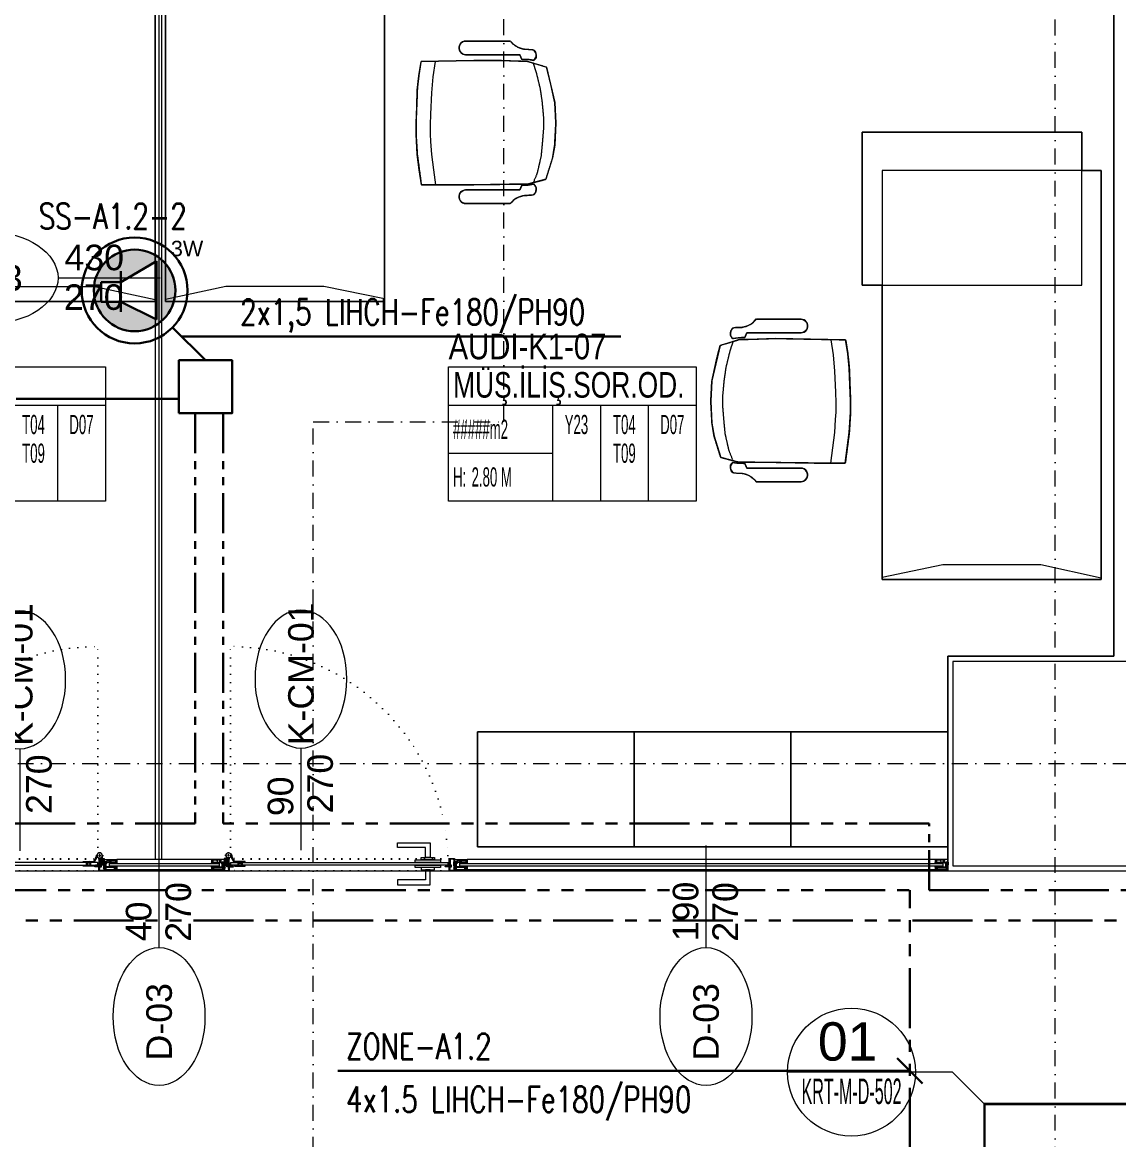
# Model space of a CAD drawing. Extents: x -1299 to 23780, y -3010 to 8106.
# Drawn here: x 9563.5 to 9992.3, y 2257.9 to 2695 of the extents above; entities that cross this region are included whole.
import ezdxf
from ezdxf.enums import TextEntityAlignment as Align
from ezdxf.xclip import XClip

# ---------------------------------------------------------------- set-up
doc = ezdxf.new("R2010")
doc.units = 0
doc.header["$LTSCALE"] = 25
doc.header["$MEASUREMENT"] = 0
doc.header["$XCLIPFRAME"] = 0
for name, pattern in [('DASHDOT', [1, 0.5, -0.25, 0, -0.25]), ('DASHDOT2', [0.5, 0.25, -0.125, 0, -0.125]), ('DOT2', [0.125, 0, -0.125]), ('HIDDEN2', [4.7625, 3.175, -1.5875]), ('PHANTOM2', [1.25, 0.625, -0.125, 0.125, -0.125, 0.125, -0.125])]:
    doc.linetypes.add(name, pattern=pattern)
doc.layers.get('0').update_dxf_attribs({"color": 9, "lineweight": 9})
for name, color, linetype, lineweight in [('0 @ 1', 9, 'Continuous', 9), ('01', 9, 'Continuous', 9), ('05', 9, 'Continuous', 9), ('06C', 9, 'Continuous', 9), ('06D', 9, 'Continuous', 9), ('07K', 9, 'Continuous', 9), ('10', 9, 'Continuous', 9), ('14', 9, 'Continuous', 9), ('15', 9, 'Continuous', 9), ('20', 9, 'DOT2', 9), ('21', 9, 'Continuous', 9), ('22', 8, 'Continuous', 9), ('24', 9, 'DASHDOT2', 9), ('35', 9, 'Continuous', 9), ('40', 9, 'Continuous', 9), ('E-KABLO', 7, 'Continuous', 30), ('E-MESH TAVAN', 1, 'Continuous', 30), ('E-YANGIN', 7, 'Continuous', 30), ('E-YAZI', 7, 'Continuous', 30), ('Seslendirme', 7, 'Continuous', 30)]:
    doc.layers.add(name, color=color, linetype=linetype, lineweight=lineweight)
doc.styles.add('Arial', font='arial.ttf', dxfattribs={"height": 2.5})
doc.styles.add('ILGAZ', font='txttw.shx')
doc.styles.add('MuuM_TEXT-STANDART', font='ARIALN.TTF')
pattern_1 = [(225, (-604.72494, -2171.82614), (-0.0883883476, 0.0883883476), []), (135, (-604.72494, -2171.82614), (0.0883883476, 0.0883883476), [])]

# ---------------------------------------------------------------- blocks, each defined once
blk = doc.blocks.new('0_doorno')
blk.add_lwpolyline([(4.5, 0), (12.5, 0)])
blk.add_ellipse((-0.891, 0), major_axis=(-5.391, 0), ratio=0.666667)
at = {"style": 'Arial'}
blk.add_attdef('YUKSEKLIK', text='', height=2, dxfattribs=at).set_placement((5, 12.3), align=Align.TOP_LEFT)
blk.add_attdef('KAPINO', text='', height=2, dxfattribs=at).set_placement((0, 0), align=Align.MIDDLE)
blk.add_attdef('GENISLIK', text='', height=2, dxfattribs=at).set_placement((5, -3.789), align=Align.BOTTOM_LEFT)
blk = doc.blocks.new('0_detailbox1')
blk.add_lwpolyline([(10.411, -2.5), (7.911, 0), (-5, 0)])
blk.add_circle((0, 0), 5)
at = {"style": 'Arial'}
blk.add_attdef('DETAYADI', text='', height=3, dxfattribs=at).set_placement((0, 0), align=Align.BOTTOM_CENTER)
blk.add_attdef('PAFTAADI', text='', height=2, dxfattribs=at).set_placement((0, -0.5), align=Align.TOP_CENTER)
blk = doc.blocks.new('Group-258-1')
at = {"linetype": 'Continuous'}
for p, q in [((384800.0983, 69164.505), (384800.0936, 69164.5084)), ((384800.71, 69164.505), (384800.7146, 69164.5084)), ((384800.2257, 69164.3995), (384800.1668, 69164.4084)), ((384800.2892, 69164.3936), (384800.2257, 69164.3995)), ((384800.3717, 69164.3904), (384800.2892, 69164.3936)), ((384800.4137, 69164.389), (384800.3717, 69164.3904)), ((384800.4502, 69164.389), (384800.4137, 69164.389)), ((384800.4792, 69164.3908), (384800.4502, 69164.389)), ((384800.5299, 69164.394), (384800.4792, 69164.3908)), ((384800.5895, 69164.4019), (384800.5299, 69164.394)), ((384800.6491, 69164.4097), (384800.5895, 69164.4019))]:
    blk.add_line(p, q, dxfattribs=at)
at = {"linetype": 'Continuous', "flags": 128}
for points in [[(384800.0862, 69164.6997), (384800.0862, 69164.6409), (384800.0862, 69164.6409)], [(384800.722, 69164.6997), (384800.722, 69164.6409), (384800.722, 69164.6409)], [(384800.0862, 69164.6409), (384800.0862, 69164.5259), (384800.0862, 69164.6409)], [(384800.1395, 69164.5259), (384800.1395, 69164.6409), (384800.1395, 69164.6409)], [(384800.6687, 69164.5259), (384800.6687, 69164.6409), (384800.6687, 69164.6409)], [(384800.722, 69164.6409), (384800.722, 69164.5259), (384800.722, 69164.6409)], [(384800.0862, 69164.5259), (384800.0862, 69164.5259), (384800.087, 69164.52)], [(384800.0862, 69164.5259), (384800.087, 69164.52), (384800.087, 69164.52)], [(384800.087, 69164.52), (384800.087, 69164.52), (384800.0892, 69164.5143)], [(384800.087, 69164.52), (384800.0892, 69164.5143), (384800.0892, 69164.5143)], [(384800.0892, 69164.5143), (384800.0892, 69164.5143), (384800.0929, 69164.5094)], [(384800.0892, 69164.5143), (384800.0936, 69164.5084), (384800.0929, 69164.5094)], [(384800.1328, 69164.5094), (384800.1328, 69164.5094), (384800.1365, 69164.5143)], [(384800.1328, 69164.5094), (384800.1365, 69164.5143), (384800.1365, 69164.5143)], [(384800.1365, 69164.5143), (384800.1365, 69164.5143), (384800.1387, 69164.52)], [(384800.1365, 69164.5143), (384800.1387, 69164.52), (384800.1387, 69164.52)], [(384800.1387, 69164.52), (384800.1387, 69164.52), (384800.1395, 69164.5259)], [(384800.1387, 69164.52), (384800.1395, 69164.5259), (384800.1395, 69164.5259)], [(384800.6695, 69164.52), (384800.6695, 69164.52), (384800.6687, 69164.5259)], [(384800.6695, 69164.52), (384800.6687, 69164.5259), (384800.6687, 69164.5259)], [(384800.6718, 69164.5143), (384800.6718, 69164.5143), (384800.6695, 69164.52)], [(384800.6718, 69164.5143), (384800.6695, 69164.52), (384800.6695, 69164.52)], [(384800.6754, 69164.5094), (384800.6754, 69164.5094), (384800.6718, 69164.5143)], [(384800.6754, 69164.5094), (384800.6718, 69164.5143), (384800.6718, 69164.5143)], [(384800.719, 69164.5143), (384800.7146, 69164.5084), (384800.7153, 69164.5094)], [(384800.719, 69164.5143), (384800.719, 69164.5143), (384800.7153, 69164.5094)], [(384800.7213, 69164.52), (384800.7213, 69164.52), (384800.719, 69164.5143)], [(384800.7213, 69164.52), (384800.719, 69164.5143), (384800.719, 69164.5143)], [(384800.722, 69164.5259), (384800.722, 69164.5259), (384800.7213, 69164.52)], [(384800.722, 69164.5259), (384800.7213, 69164.52), (384800.7213, 69164.52)], [(384800.0977, 69164.5054), (384800.0977, 69164.5054), (384800.1034, 69164.5026)], [(384800.0977, 69164.5054), (384800.1034, 69164.5026), (384800.1034, 69164.5026)], [(384800.1034, 69164.5026), (384800.1034, 69164.5026), (384800.1096, 69164.5011)], [(384800.1034, 69164.5026), (384800.1096, 69164.5011), (384800.1096, 69164.5011)], [(384800.1096, 69164.5011), (384800.1096, 69164.5011), (384800.1161, 69164.5011)], [(384800.1096, 69164.5011), (384800.1161, 69164.5011), (384800.1161, 69164.5011)], [(384800.1161, 69164.5011), (384800.1161, 69164.5011), (384800.1223, 69164.5026)], [(384800.1161, 69164.5011), (384800.1223, 69164.5026), (384800.1223, 69164.5026)], [(384800.1223, 69164.5026), (384800.1223, 69164.5026), (384800.128, 69164.5054)], [(384800.1223, 69164.5026), (384800.128, 69164.5054), (384800.128, 69164.5054)], [(384800.128, 69164.5054), (384800.128, 69164.5054), (384800.1328, 69164.5094)], [(384800.128, 69164.5054), (384800.1328, 69164.5094), (384800.1328, 69164.5094)], [(384800.6802, 69164.5054), (384800.6802, 69164.5054), (384800.6754, 69164.5094)], [(384800.6802, 69164.5054), (384800.6754, 69164.5094), (384800.6754, 69164.5094)], [(384800.6859, 69164.5026), (384800.6859, 69164.5026), (384800.6802, 69164.5054)], [(384800.6859, 69164.5026), (384800.6802, 69164.5054), (384800.6802, 69164.5054)], [(384800.6922, 69164.5011), (384800.6922, 69164.5011), (384800.6859, 69164.5026)], [(384800.6922, 69164.5011), (384800.6859, 69164.5026), (384800.6859, 69164.5026)], [(384800.6986, 69164.5011), (384800.6986, 69164.5011), (384800.6922, 69164.5011)], [(384800.6986, 69164.5011), (384800.6922, 69164.5011), (384800.6922, 69164.5011)], [(384800.7048, 69164.5026), (384800.7048, 69164.5026), (384800.6986, 69164.5011)], [(384800.7048, 69164.5026), (384800.6986, 69164.5011), (384800.6986, 69164.5011)], [(384800.7105, 69164.5054), (384800.7105, 69164.5054), (384800.7048, 69164.5026)], [(384800.7105, 69164.5054), (384800.7048, 69164.5026), (384800.7048, 69164.5026)]]:
    blk.add_lwpolyline(points, close=True, dxfattribs=at)
at = {"linetype": 'Continuous'}
for points in [[(384800.3272, 69164.8751), (384800.2792, 69164.8644), (384800.2312, 69164.8536)], [(384800.4074, 69164.8792), (384800.3673, 69164.8772), (384800.3272, 69164.8751)], [(384800.4932, 69164.8746), (384800.4503, 69164.8769), (384800.4074, 69164.8792)], [(384800.5432, 69164.8666), (384800.5182, 69164.8706), (384800.4932, 69164.8746)], [(384800.6271, 69164.8405), (384800.5851, 69164.8535), (384800.5432, 69164.8666)], [(384800.1886, 69164.8426), (384800.1775, 69164.8055), (384800.1663, 69164.7685)], [(384800.2312, 69164.8536), (384800.2099, 69164.8481), (384800.1886, 69164.8426)], [(384800.2746, 69164.8191), (384800.2429, 69164.8115), (384800.2113, 69164.8039)], [(384800.3252, 69164.8264), (384800.2999, 69164.8227), (384800.2746, 69164.8191)], [(384800.3841, 69164.8318), (384800.3546, 69164.8291), (384800.3252, 69164.8264)], [(384800.4307, 69164.8318), (384800.4074, 69164.8318), (384800.3841, 69164.8318)], [(384800.4872, 69164.8271), (384800.4589, 69164.8295), (384800.4307, 69164.8318)], [(384800.5356, 69164.8225), (384800.5114, 69164.8248), (384800.4872, 69164.8271)], [(384800.5919, 69164.8096), (384800.5638, 69164.8161), (384800.5356, 69164.8225)], [(384800.6454, 69164.7717), (384800.6363, 69164.8061), (384800.6271, 69164.8405)], [(384800.1182, 69164.7571), (384800.1184, 69164.788), (384800.1261, 69164.8013), (384800.1481, 69164.8026)], [(384800.1481, 69164.8026), (384800.1523, 69164.8031), (384800.1616, 69164.7937)], [(384800.1616, 69164.7937), (384800.1601, 69164.7826), (384800.1585, 69164.7715)], [(384800.2113, 69164.8039), (384800.1911, 69164.7972), (384800.1708, 69164.7905)], [(384800.637, 69164.7924), (384800.6046, 69164.8075), (384800.5919, 69164.8096)], [(384800.6601, 69164.8026), (384800.656, 69164.8031), (384800.6466, 69164.7937)], [(384800.6466, 69164.7937), (384800.6482, 69164.7826), (384800.6497, 69164.7715)], [(384800.69, 69164.7571), (384800.6898, 69164.788), (384800.6822, 69164.8013), (384800.6601, 69164.8026)], [(384800.0854, 69164.7011), (384800.1126, 69164.7212), (384800.1182, 69164.7571)], [(384800.158, 69164.7461), (384800.1488, 69164.7423), (384800.1395, 69164.7385)], [(384800.1395, 69164.7385), (384800.1395, 69164.6897), (384800.1395, 69164.6409)], [(384800.1585, 69164.7715), (384800.1583, 69164.7588), (384800.158, 69164.7461)], [(384800.1663, 69164.7685), (384800.1639, 69164.6975), (384800.1616, 69164.6266)], [(384800.6491, 69164.4746), (384800.6472, 69164.6232), (384800.6454, 69164.7717)], [(384800.6497, 69164.7715), (384800.65, 69164.7588), (384800.6502, 69164.7461)], [(384800.6502, 69164.7461), (384800.6595, 69164.7423), (384800.6687, 69164.7385)], [(384800.6687, 69164.7385), (384800.6687, 69164.6897), (384800.6687, 69164.6409)], [(384800.7229, 69164.7011), (384800.6957, 69164.7212), (384800.69, 69164.7571)], [(384800.1616, 69164.6266), (384800.1642, 69164.4892), (384800.1668, 69164.3518)], [(384800.6491, 69164.3531), (384800.6491, 69164.4138), (384800.6491, 69164.4746)], [(384800.1668, 69164.3518), (384800.2302, 69164.3409), (384800.278, 69164.3374)], [(384800.278, 69164.3374), (384800.3427, 69164.3349), (384800.4074, 69164.3324)], [(384800.4502, 69164.3324), (384800.4901, 69164.3349), (384800.5299, 69164.3374)], [(384800.5299, 69164.3374), (384800.5895, 69164.3452), (384800.6491, 69164.3531)], [(384800.4074, 69164.3324), (384800.4288, 69164.3324), (384800.4502, 69164.3324)]]:
    blk.add_open_spline(points, degree=2, dxfattribs=at)
at = {"layer": '40'}
blk.add_lwpolyline([(384800.6491, 69164.3531), (384800.5895, 69164.3452), (384800.5299, 69164.3374), (384800.4502, 69164.3324), (384800.4074, 69164.3324), (384800.3427, 69164.3349), (384800.278, 69164.3374), (384800.2222, 69164.3433), (384800.1668, 69164.3518), (384800.1642, 69164.4892), (384800.1616, 69164.6266), (384800.1639, 69164.6975), (384800.1663, 69164.7685), (384800.1732, 69164.7913), (384800.1886, 69164.8426), (384800.3272, 69164.8751), (384800.4074, 69164.8792), (384800.4932, 69164.8746), (384800.5432, 69164.8666), (384800.6271, 69164.8405), (384800.6454, 69164.7717), (384800.6472, 69164.6232), (384800.6491, 69164.4746), (384800.6491, 69164.4097)], close=True, dxfattribs=at)
for points in [[(384800.1395, 69164.7385), (384800.158, 69164.7461), (384800.1583, 69164.7588), (384800.1585, 69164.7715), (384800.1616, 69164.7937), (384800.1481, 69164.8026, 0.293897), (384800.1206, 69164.7899), (384800.1182, 69164.7571, -0.205), (384800.0854, 69164.7011), (384800.0862, 69164.6997), (384800.0862, 69164.5259, 0.937941), (384800.1395, 69164.5259)], [(384800.6687, 69164.7385), (384800.6502, 69164.7461), (384800.65, 69164.7588), (384800.6497, 69164.7715), (384800.6466, 69164.7937), (384800.6601, 69164.8026, -0.293897), (384800.6877, 69164.7899), (384800.69, 69164.7571, 0.205), (384800.7229, 69164.7011), (384800.722, 69164.6997), (384800.722, 69164.5259, -0.937941), (384800.6687, 69164.5259)]]:
    blk.add_lwpolyline(points, format="xyb", close=True, dxfattribs=at)
blk = doc.blocks.new('p-masa_160')
for p, q in [((7.57, 115.2), (7.57, 160)), ((85.7, 115.2), (7.57, 115.2))]:
    blk.add_line(p, q)
blk.add_lwpolyline([(85.7, 115.2), (93.45, 115.2), (93.45, 174.97), (7.57, 174.97), (7.57, 160), (0, 160), (0, 0), (85.7, 0), (85.7, 115.2)], close=True)
at = {"flags": 128}
for points in [[(7.57, 160), (7.57, 174.97), (93.45, 174.97), (93.45, 115.2), (85.7, 115.2)], [(85.7, 0.04), (85.7, 0.94), (61.93, 5.88), (23.62, 5.88), (0, 0.73), (0, 0), (85.67, 0)]]:
    blk.add_lwpolyline(points, dxfattribs=at)
for points in [[(85.7, 160), (85.7, 0), (0, 0), (0, 160), (85.7, 160)], [(85.7, 160), (85.7, 0), (0, 0), (0, 160)]]:
    blk.add_lwpolyline(points, close=True, dxfattribs=at)
blk = doc.blocks.new('Group-41-1')
for p, q in [((384804.5645, 69162.035), (384804.5645, 69161.585)), ((384805.1779, 69162.035), (384804.5645, 69162.035)), ((384805.1779, 69161.585), (384805.1779, 69162.035)), ((384804.5645, 69161.585), (384805.1779, 69161.585))]:
    blk.add_line(p, q)
at = {"flags": 128}
blk.add_lwpolyline([(384804.5645, 69162.035), (384805.1779, 69162.035), (384805.1779, 69161.585), (384804.5645, 69161.585)], close=True, dxfattribs=at)
blk = doc.blocks.new('Group-42-1')
at = {"layer": '05', "color": 7}
for p in [(-1.2267, 0), (-0.6133, 0), (0, 0)]:
    blk.add_blockref('Group-41-1', p, dxfattribs=at)
blk = doc.blocks.new('0_roomno2-flat-2')
at = {"layer": '21'}
blk.add_lwpolyline([(96.88, -52.5), (0, -52.5), (0, 0), (96.88, 0)], close=True, dxfattribs=at)
for points in [[(0, -15), (96.88, -15)], [(40.62, -15), (40.62, -52.5)], [(59.38, -15), (59.38, -52.5)], [(78.12, -15), (78.12, -52.5)], [(0, -33.75), (40.62, -33.75)]]:
    blk.add_lwpolyline(points, dxfattribs=at)
at = {"layer": '21', "style": 'MuuM_TEXT-STANDART', "width": 0.6}
blk.add_text('H:', height=7.5, dxfattribs=at).set_placement((1.75, -43.04), align=Align.MIDDLE_LEFT)
at = {"layer": '21', "style": 'Arial'}
blk.add_attdef('ODANO', (0, 5.85), '', height=10, dxfattribs=at)
blk.add_attdef('MEKANADI', text='', height=10, dxfattribs=at).set_placement((1.75, -15), align=Align.BOTTOM_LEFT)
at = {"layer": '21', "style": 'MuuM_TEXT-STANDART', "width": 0.6}
for tag, p in [('M2', (1.75, -24.38)), ('TEMIZTAVANYUKSEKLIGI', (9, -43.04))]:
    blk.add_attdef(tag, text='', height=7.5, dxfattribs=at).set_placement(p, align=Align.MIDDLE_LEFT)
for tag, p in [('YER01', (50, -22.5)), ('TAVAN01', (68.75, -22.5)), ('DUVAR01', (87.5, -22.5)), ('YER02', (50, -33.75)), ('TAVAN02', (68.75, -33.75)), ('DUVAR02', (87.5, -33.75)), ('YER03', (50, -45)), ('TAVAN03', (68.75, -45)), ('DUVAR03', (87.5, -45))]:
    blk.add_attdef(tag, text='', height=7.5, dxfattribs=at).set_placement(p, align=Align.MIDDLE_CENTER)
blk = doc.blocks.new('p-kolon_80x80')
blk.add_lwpolyline([(-40, -40), (40, -40), (40, 40), (-40, 40)], close=True)
blk = doc.blocks.new('g-kapı kolu-p')
for points in [[(11.85, 8.21), (-0.95, 8.21), (-0.95, 2.41), (0.95, 2.41), (0.95, 6.31), (11.85, 6.31), (11.85, 8.21)], [(11.85, -8.21), (-0.95, -8.21), (-0.95, -2.41), (0.95, -2.41), (0.95, -6.31), (11.85, -6.31), (11.85, -8.21)]]:
    blk.add_lwpolyline(points)
for points in [[(-5, 0.5), (5, 0.5), (5, 1.5), (-5, 1.5)], [(-2.65, 1.5), (2.65, 1.5), (2.65, 2.41), (-2.65, 2.41)], [(-5, -1.5), (5, -1.5), (5, -0.5), (-5, -0.5)], [(-2.65, -1.5), (2.65, -1.5), (2.65, -2.41), (-2.65, -2.41)]]:
    blk.add_lwpolyline(points, close=True)
blk = doc.blocks.new('k-cambölme-kapı-p')
at = {"layer": '10'}
h = blk.add_hatch(dxfattribs=at)
h.set_pattern_fill('NET', color=256, angle=135, style=0)
h.set_pattern_definition([(135, (3753.7029, 560.85184), (-0.0883883476, -0.0883883476), []), (225, (3753.7029, 560.85184), (0.0883883476, -0.0883883476), [])])
h.paths.add_polyline_path([(2.08, -0.06), (2.08, 0.02), (2.07, 0.04), (2.05, 0.07), (2.01, 0.09), (1.98, 0.1), (1.97, 0.1), (1.97, -0.29), (1.94, -0.29), (1.94, -0.43), (1.88, -0.49), (1.67, -0.49), (1.82, -0.29), (1.73, -0.29), (1.53, -0.5), (1.44, -0.5), (1.62, -0.32), (1.62, -0.29), (1.51, -0.29), (1.34, -0.42), (1.32, -0.44), (1.3, -0.48), (1.29, -0.51), (1.26, -0.57), (1.26, -0.31), (1.32, -0.29), (1.23, -0.29), (1.23, -0.53), (1.23, -0.59), (1.24, -0.62), (1.26, -0.64), (3.47, -0.64), (3.47, -0.58), (3.38, -0.35), (3.38, -0.3), (3.42, -0.25), (3.42, -0.2), (3.38, -0.16), (2.73, -0.16), (2.74, -0.2), (2.91, -0.2, -1), (2.91, -0.25)])
h.paths.add_polyline_path([(2.05, -0.18), (2.05, -0.21), (2.08, -0.23), (2.11, -0.24), (2.15, -0.25), (2.95, -0.27), (2.92, -0.29), (2.55, -0.29), (2.54, -0.31), (2.52, -0.33), (2.5, -0.34), (2.48, -0.34), (2.46, -0.34), (2.44, -0.32), (2.42, -0.3), (2.08, -0.3), (1.99, -0.11), (1.99, -0.07), (2.05, -0.07)], flags=16)
h.paths.add_polyline_path([(2.41, -0.34), (2.51, -0.5), (2.08, -0.5), (2.08, -0.34)], flags=16)
h.paths.add_polyline_path([(2.55, -0.33), (2.89, -0.33), (2.94, -0.33), (3.28, -0.34, 0.166992), (3.34, -0.55), (2.72, -0.55), (2.55, -0.36)], flags=16)
h.paths.add_polyline_path([(3.02, -0.22), (3.02, -0.2), (3.33, -0.2, 0.10606), (3.29, -0.33), (3.01, -0.27)], flags=16)
h = blk.add_hatch(dxfattribs=at)
h.set_pattern_fill('NET', color=256, angle=135, style=0)
h.set_pattern_definition([(45, (474.94443, 2280.71206), (0.0883883476, -0.0883883476), []), (315, (474.94443, 2280.71206), (-0.0883883476, -0.0883883476), [])])
h.paths.add_polyline_path([(87.27, -0.16), (87.26, -0.2), (87.09, -0.2, 1), (87.09, -0.25), (87.92, -0.25), (87.92, -0.01), (87.93, 0.03), (87.96, 0.05), (88, 0.07), (88.03, 0.07), (88.03, -0.29), (88.06, -0.29), (88.06, -0.43), (88.12, -0.49), (88.33, -0.49), (88.18, -0.29), (88.27, -0.29), (88.47, -0.5), (88.56, -0.5), (88.38, -0.32), (88.38, -0.29), (88.49, -0.29), (88.66, -0.42), (88.68, -0.44), (88.7, -0.48), (88.71, -0.51), (88.74, -0.57), (88.74, -0.31), (88.68, -0.29), (88.77, -0.29), (88.77, -0.53), (88.77, -0.59), (88.76, -0.62), (88.74, -0.64), (86.53, -0.64), (86.53, -0.58), (86.62, -0.35), (86.62, -0.3), (86.58, -0.25), (86.58, -0.2), (86.62, -0.16)])
h.paths.add_polyline_path([(87.28, -0.55), (87.45, -0.36), (87.45, -0.33), (87.11, -0.33), (87.06, -0.33), (87.03, -0.31), (86.99, -0.27), (86.98, -0.22), (86.98, -0.2), (86.67, -0.2, -0.292264), (86.66, -0.55)], flags=16)
h.paths.add_polyline_path([(87.48, -0.51), (87.59, -0.51), (87.53, -0.43)], flags=16)
h.paths.add_polyline_path([(87.56, -0.4), (87.69, -0.5), (87.92, -0.5), (87.92, -0.34), (87.59, -0.34)], flags=16)
h.paths.add_polyline_path([(87.62, -0.53), (87.71, -0.62), (87.71, -0.53)], flags=16)
at = {"layer": '10', "linetype": 'DASHDOT', "ltscale": 0.05}
for points in [[(1.71, 2.14), (1.71, 4.9)], [(3.22, 3.63), (0.2, 3.63)], [(6.13, 1.44), (6.13, -0.55)]]:
    blk.add_lwpolyline(points, dxfattribs=at)
at = {"layer": '10'}
for points in [[(1.97, -0.29), (1.97, 2.13), (2.05, 2.13), (2.05, 2.28, 0.414214), (1.89, 2.44), (0.08, 2.44, 0.414214), (0, 2.36), (0, -2.36, 0.414214), (0.08, -2.44), (2.05, -2.44), (2.05, -2.25), (2.05, -2.23), (2.05, -2.23), (2.05, -2.23), (2.05, -2.23), (2.05, -2.23), (2.05, -0.89)], [(88.03, -0.29), (88.03, 2.13), (87.95, 2.13), (87.95, 2.28, -0.414214), (88.11, 2.44), (89.92, 2.44, -0.414214), (90, 2.36), (90, -2.36, -0.414214), (89.92, -2.44), (87.95, -2.44), (87.95, -2.25), (87.95, -2.23), (87.95, -2.23), (87.95, -2.23), (87.95, -2.23), (87.95, -2.23), (87.95, -0.89)], [(1.51, -0.29), (1.34, -0.42), (1.32, -0.44), (1.3, -0.48), (1.29, -0.51), (1.26, -0.57), (1.26, -0.31), (1.32, -0.29), (1.23, -0.29), (1.23, -0.53), (1.23, -0.59), (1.24, -0.62), (1.26, -0.64), (3.47, -0.64), (3.47, -0.58), (3.38, -0.35), (3.38, -0.3), (3.42, -0.25), (3.42, -0.2), (3.38, -0.16), (2.73, -0.16), (2.74, -0.2), (2.91, -0.2, -1), (2.91, -0.25, -1)], [(88.49, -0.29), (88.66, -0.42), (88.68, -0.44), (88.7, -0.48), (88.71, -0.51), (88.74, -0.57), (88.74, -0.31), (88.68, -0.29), (88.77, -0.29), (88.77, -0.53), (88.77, -0.59), (88.76, -0.62), (88.74, -0.64), (86.53, -0.64), (86.53, -0.58), (86.62, -0.35), (86.62, -0.3), (86.58, -0.25), (86.58, -0.2), (86.62, -0.16), (87.27, -0.16), (87.26, -0.2), (87.09, -0.2, 1), (87.09, -0.25, 1)], [(86.66, -0.55), (87.28, -0.55), (87.45, -0.36), (87.45, -0.33), (87.11, -0.33), (87.06, -0.33), (87.03, -0.31), (86.99, -0.27), (86.98, -0.22), (86.98, -0.2), (86.67, -0.2, 1)]]:
    blk.add_lwpolyline(points, format="xyb", dxfattribs=at)
for points in [[(1.82, 2.27), (0.16, 2.27), (0.16, 2.03), (0.38, 2.03), (0.38, 1.92), (0.22, 1.92), (0.22, 1.16), (0.35, 1.16), (0.35, -0.41), (0.22, -0.41), (0.22, -1.23), (0.36, -1.23), (0.36, -1.38), (0.16, -1.38), (0.16, -2.24), (1.82, -2.24), (1.82, -1.72), (1.62, -1.72), (1.62, -1.58), (1.82, -1.58), (1.82, -1.37), (1.61, -1.37), (1.61, -1.24), (1.74, -1.24), (1.74, -0.85), (1.06, -0.85), (1.06, -0.13), (1.5, -0.13), (1.5, 1.92), (1.57, 2.03), (1.82, 2.03), (1.82, 2.27)], [(0.69, 3.63), (0.69, 2.44)], [(0.69, 2.27), (0.69, -0.24), (1.06, -0.24)], [(1.06, 2.44), (1.06, 2.86)], [(1.06, -0.13), (1.06, 2.27)], [(1.5, 1.92), (1.06, 1.92)], [(1.17, 1.92), (1.17, -0.13)], [(2.91, -0.25), (2.08, -0.06), (2.08, 0.02), (2.07, 0.04), (2.05, 0.07), (2.01, 0.09), (1.98, 0.1), (1.97, 0.1)], [(3.84, 0.88), (2.63, 3.22)], [(4.07, 1.27), (2.67, 3.99)], [(8.14, 0.88), (8.14, 1.27), (4.07, 1.27)], [(5.3, 0.88), (5.3, -0.16)], [(5.5, 1.27), (5.77, 0.97), (5.77, 0.88)], [(5.59, 0.88), (5.59, -0.16)], [(6.76, 1.27), (6.49, 0.97), (6.49, 0.88)], [(6.67, 0.88), (6.67, -0.16)], [(6.96, 0.88), (6.96, -0.16)], [(87.09, -0.25), (87.92, -0.25), (87.92, -0.01), (87.93, 0.03), (87.96, 0.05), (88, 0.07), (88.03, 0.07)], [(88.18, 2.27), (89.84, 2.27), (89.84, 2.03), (89.62, 2.03), (89.62, 1.92), (89.78, 1.92), (89.78, 1.16), (89.65, 1.16), (89.65, -0.41), (89.78, -0.41), (89.78, -1.23), (89.64, -1.23), (89.64, -1.38), (89.84, -1.38), (89.84, -2.24), (88.18, -2.24), (88.18, -1.72), (88.38, -1.72), (88.38, -1.58), (88.18, -1.58), (88.18, -1.37), (88.39, -1.37), (88.39, -1.24), (88.26, -1.24), (88.26, -0.85), (88.94, -0.85), (88.94, -0.13), (88.5, -0.13), (88.5, 1.92), (88.43, 2.03), (88.18, 2.03), (88.18, 2.27)], [(2.05, -0.89), (3.59, -0.89), (3.59, -0.64), (1.23, -0.64), (1.23, -0.29), (1.97, -0.29)], [(1.62, -0.29), (1.62, -0.32), (1.44, -0.5), (1.53, -0.5), (1.73, -0.29)], [(1.82, -0.29), (1.67, -0.49), (1.88, -0.49), (1.94, -0.43), (1.94, -0.29)], [(3.34, -0.55), (2.72, -0.55), (2.55, -0.36), (2.55, -0.33), (2.89, -0.33), (2.94, -0.33)], [(3.28, -0.34), (3.28, -0.34), (2.94, -0.33)], [(3.01, -0.27), (3.02, -0.22), (3.02, -0.2), (3.33, -0.2)], [(3.01, -0.27), (3.29, -0.33), (3.29, -0.33)], [(4.06, -0.16), (4.06, -0.55), (8.14, -0.55)], [(8.14, -0.55), (8.14, -0.16)], [(87.95, -0.89), (86.41, -0.89), (86.41, -0.64), (88.77, -0.64), (88.77, -0.29), (88.03, -0.29)], [(87.59, -0.51), (87.53, -0.43), (87.48, -0.51), (87.59, -0.51)], [(88.18, -0.29), (88.33, -0.49), (88.12, -0.49), (88.06, -0.43), (88.06, -0.29)], [(88.38, -0.29), (88.38, -0.32), (88.56, -0.5), (88.47, -0.5), (88.27, -0.29)]]:
    blk.add_lwpolyline(points, dxfattribs=at)
for points in [[(1.99, -0.07), (2.05, -0.07), (2.05, -0.18), (2.05, -0.21), (2.08, -0.23), (2.11, -0.24), (2.15, -0.25), (2.95, -0.27), (2.92, -0.29), (2.55, -0.29), (2.54, -0.31), (2.52, -0.33), (2.5, -0.34), (2.48, -0.34), (2.46, -0.34), (2.44, -0.32), (2.42, -0.3), (2.08, -0.3), (1.99, -0.11)], [(2.08, -0.5), (2.08, -0.34), (2.41, -0.34), (2.51, -0.5), (2.51, -0.5)], [(87.92, -0.5), (87.92, -0.34), (87.59, -0.34), (87.56, -0.4), (87.69, -0.5)], [(87.62, -0.53), (87.71, -0.53), (87.71, -0.62)]]:
    blk.add_lwpolyline(points, close=True, dxfattribs=at)
blk.add_circle((1.71, 3.65), 1.02, dxfattribs=at)
for centre, start, end in [((3.6, -0.37), 176.143, 214.0649), ((3.6, -0.37), 148.8979, 173.1144), ((86.4, -0.37), 325.9351, 31.1021)]:
    blk.add_arc(centre, 0.322, start, end, dxfattribs=at)
at = {"layer": '15', "linetype": 'DOT2'}
blk.add_lwpolyline([(2.48, 0.36), (2.48, 85.36)], dxfattribs=at)
at = {"layer": '15'}
blk.add_lwpolyline([(2.58, 0.88), (87.42, 0.88), (87.52, 0.78), (87.52, -0.05), (87.42, -0.16), (2.58, -0.16), (2.58, -0.16), (2.48, -0.05), (2.48, 0.78), (2.58, 0.88)], dxfattribs=at)
at = {"layer": '15', "linetype": 'DOT2'}
blk.add_arc((2.48, 0.36), 85.04, 0, 90, dxfattribs=at)
at = {"layer": '20'}
for p, q in [((87.95, 2.43), (2.05, 2.43)), ((87.95, 2.13), (2.05, 2.13)), ((87.95, -2.23), (2.05, -2.23)), ((87.95, -2.44), (2.05, -2.44))]:
    blk.add_line(p, q, dxfattribs=at)
at = {"layer": '06C', "xscale": -1}
blk.add_blockref('g-kapı kolu-p', (79.64, 0.38), dxfattribs=at)
blk = doc.blocks.new('p-strahle-alüminyumdoğramaprofili')
at = {"layer": '10'}
h = blk.add_hatch(dxfattribs=at)
h.set_pattern_fill('NET', color=256, angle=315, style=0)
h.set_pattern_definition(pattern_1)
h.paths.add_polyline_path([(-4.62, 2.65), (-4.68, 2.65), (-4.72, 2.75), (-4.72, 2.8), (-4.69, 2.8), (-4.69, 2.92), (-4.98, 2.92), (-4.98, 2.8), (-4.95, 2.8), (-4.99, 2.65), (-5.08, 2.66), (-5.25, 2.28), (-5.14, 2.28), (-5.14, 2.33), (-4.98, 2.52, 0.2599), (-4.9, 2.28), (-4.66, 2.28, 0.382682)])
h.paths.add_polyline_path([(-4.86, 2.52), (-4.67, 2.52, -2.16717)], flags=16)
h = blk.add_hatch(dxfattribs=at)
h.set_pattern_fill('NET', color=256, angle=315, style=0)
h.set_pattern_definition(pattern_1)
h.paths.add_polyline_path([(-4.62, 0.88), (-4.68, 0.88), (-4.72, 0.77), (-4.72, 0.73), (-4.69, 0.73), (-4.69, 0.6), (-4.98, 0.6), (-4.98, 0.73), (-4.95, 0.73), (-4.99, 0.88), (-5.08, 0.87), (-5.25, 1.24), (-5.14, 1.24), (-5.14, 1.2), (-4.98, 1.01, -0.2599), (-4.9, 1.24), (-4.66, 1.24, -0.382682)])
h.paths.add_polyline_path([(-4.86, 1), (-4.67, 1, 2.16717)], flags=16)
h = blk.add_hatch(dxfattribs=at)
h.set_pattern_fill('NET', color=256, angle=315, style=0)
h.set_pattern_definition([(225, (-608.45214, -2173.53612), (-0.0883883476, 0.0883883476), []), (135, (-608.45214, -2173.53612), (0.0883883476, 0.0883883476), [])])
h.paths.add_polyline_path([(-3.45, 2.28), (-3.45, 2.57), (-4.49, 2.57), (-4.49, 2.28)])
h = blk.add_hatch(dxfattribs=at)
h.set_pattern_fill('NET', color=256, angle=315, style=0)
h.set_pattern_definition([(225, (-608.45214, -2180.04526), (-0.0883883476, 0.0883883476), []), (135, (-608.45214, -2180.04526), (0.0883883476, 0.0883883476), [])])
h.paths.add_polyline_path([(-3.45, 0.93), (-3.45, 1.24), (-4.49, 1.24), (-4.49, 0.93)])
h = blk.add_hatch(dxfattribs=at)
h.set_pattern_fill('NET', color=256, angle=315, style=0)
h.set_pattern_definition([(225, (-629.50454, -2177.58922), (-0.0883883476, 0.0883883476), []), (135, (-629.50454, -2177.58922), (0.0883883476, 0.0883883476), [])])
h.paths.add_polyline_path([(0, 0.68), (0, 1.75), (-0.18, 1.75), (-0.18, 0.68)])
for points in [[(-5.08, 2.66), (-5.25, 2.28)], [(-5.09, 0.88), (-5.25, 1.24)], [(-4.98, 2.52), (-5.14, 2.33), (-5.14, 2.28)], [(-4.98, 1.01), (-5.14, 1.2), (-5.14, 1.24)], [(-4.92, 3.6), (-4.92, 3.16), (-4.61, 3.16), (-4.61, 2.87), (-4.52, 2.87), (-4.62, 2.65), (-4.68, 2.65), (-4.72, 2.75), (-4.72, 2.8), (-4.69, 2.8), (-4.69, 3.05), (-4.98, 3.05), (-4.98, 2.8), (-4.95, 2.8), (-4.99, 2.65), (-5.08, 2.66), (-5.07, 3.76), (-0.11, 3.76)], [(-4.69, 2.92), (-4.98, 2.92)], [(-4.71, 0.6), (-4.98, 0.6)], [(-2.83, 0.2), (-2.67, 0.2), (-2.67, -0.04), (-4.87, -0.04), (-4.87, 0.19), (-4.57, 0.19), (-4.57, 0.73), (-2.67, 0.73)], [(-4.52, 2.87), (-4.49, 2.87), (-4.49, 2.26)], [(-4.49, 0.93), (-4.49, 0.93), (-4.49, 1.26)], [(-3.45, 2.26), (-3.45, 2.57)], [(-3.45, 1.26), (-3.45, 0.93)], [(-2.08, 0.93), (-2.08, 2.57)], [(-0.18, 0.68), (0, 0.68), (0, 1.75)], [(-0.18, 1.75), (0, 1.75)]]:
    blk.add_lwpolyline(points, dxfattribs=at)
for points in [[(-0.18, 2.74), (-0.18, 2.21), (0, 2.21), (0, 2.08), (-0.18, 2.08), (-0.18, 0.43), (0, 0.43), (0, 0), (-0.12, 0), (-0.12, -0.24), (-5.09, -0.24), (-5.09, 0.88), (-4.98, 0.88), (-4.94, 0.7), (-4.99, 0.7), (-4.99, 0.33), (-4.71, 0.33), (-4.71, 0.88), (-4.56, 0.88), (-4.52, 0.93), (-1.28, 0.93), (-1.2, 1.22), (-0.9, 1.22), (-0.9, 0.62), (-0.58, 0.62), (-0.58, 2.74)], [(-2.03, 0.78), (-1.35, 0.78), (-1.35, 0.08), (-1.28, 0.04), (-1.28, -0.04), (-2.09, -0.04), (-2.09, 0.1), (-2.03, 0.15)]]:
    blk.add_lwpolyline(points, close=True, dxfattribs=at)
for points in [[(-0.57, 3.26), (-0.57, 3.62), (-4.89, 3.62), (-4.89, 3.65, 0.561743), (-4.97, 3.66, 0.595966), (-4.92, 3.6, -2.204878)], [(-4.67, 2.52), (-4.86, 2.52, 1)], [(-4.67, 1), (-4.86, 1, -1)], [(-4.61, 2.87), (-4.49, 3.45, -0.833203), (-4.18, 3.44, -0.447088)], [(-4.49, 2.57), (-1.23, 2.57, -0.414214), (-0.9, 2.25), (-0.9, 1.22)], [(-4.18, 3.44), (-4.18, 2.99, 0.414214), (-4.07, 2.89), (-0.82, 2.89), (-0.82, 3.62)], [(-2.67, 0.73), (-2.67, 0.32), (-2.83, 0.32, 1), (-2.83, 0.2, -1)], [(-0.11, 3.76), (-0.11, 3.62), (-0.45, 3.62), (-0.45, 3.14, -1), (-0.66, 3.14)], [(-0.66, 3.14, -0.305404), (-0.57, 3.26, -5.773092)]]:
    blk.add_lwpolyline(points, format="xyb", dxfattribs=at)
for centre, radius, start, end in [((-4.73, 2.47), 0.253, 168.6676, 234.1258), ((-4.73, 1.06), 0.253, 125.8742, 191.3324), ((-4.77, 2.44), 0.125, 139.5402, 40.4598), ((-4.77, 1.08), 0.125, 319.5402, 220.4598), ((-4.84, 2.48), 0.273, 305.9738, 36.4289), ((-4.84, 1.04), 0.273, 323.5711, 54.0262)]:
    blk.add_arc(centre, radius, start, end, dxfattribs=at)
blk = doc.blocks.new('*U308')
at = {"layer": '06D'}
for points in [[(4.95, 4), (188.05, 4)], [(4.95, 0), (188.04, 0)]]:
    blk.add_lwpolyline(points, dxfattribs=at)
at = {"layer": '15'}
for points in [[(1.96, 2.5), (191.04, 2.5)], [(191.04, 1.5), (1.96, 1.5)]]:
    blk.add_lwpolyline(points, dxfattribs=at)
at = {"layer": '0 @ 1', "linetype": 'Continuous', "xscale": -1}
blk.add_blockref('p-strahle-alüminyumdoğramaprofili', (-0.12, 0.24), dxfattribs=at)
at = {"layer": '0 @ 1', "linetype": 'Continuous'}
blk.add_blockref('p-strahle-alüminyumdoğramaprofili', (193.12, 0.24), dxfattribs=at)
blk = doc.blocks.new('*U310')
at = {"layer": '06D'}
for points in [[(4.95, 4), (42.05, 4)], [(4.95, 0), (42.04, 0)]]:
    blk.add_lwpolyline(points, dxfattribs=at)
at = {"layer": '15'}
for points in [[(1.96, 2.5), (45.04, 2.5)], [(45.04, 1.5), (1.96, 1.5)]]:
    blk.add_lwpolyline(points, dxfattribs=at)
at = {"layer": '0 @ 1', "linetype": 'Continuous', "xscale": -1}
blk.add_blockref('p-strahle-alüminyumdoğramaprofili', (-0.12, 0.24), dxfattribs=at)
at = {"layer": '0 @ 1', "linetype": 'Continuous'}
blk.add_blockref('p-strahle-alüminyumdoğramaprofili', (47.12, 0.24), dxfattribs=at)
blk = doc.blocks.new('*U309')
at = {"layer": '06D'}
for points in [[(4.95, 4), (438.09, 4)], [(4.95, 0), (438.07, 0)]]:
    blk.add_lwpolyline(points, dxfattribs=at)
at = {"layer": '15'}
for points in [[(1.96, 2.5), (441.08, 2.5)], [(441.08, 1.5), (1.96, 1.5)]]:
    blk.add_lwpolyline(points, dxfattribs=at)
at = {"layer": '0 @ 1', "linetype": 'Continuous', "xscale": -1}
blk.add_blockref('p-strahle-alüminyumdoğramaprofili', (-0.12, 0.24), dxfattribs=at)
at = {"layer": '0 @ 1', "linetype": 'Continuous'}
blk.add_blockref('p-strahle-alüminyumdoğramaprofili', (443.16, 0.24), dxfattribs=at)
blk = doc.blocks.new('A$C484C7D48')
at = {"layer": 'Seslendirme'}
h = blk.add_hatch(color=3, dxfattribs=at)
h.paths.add_polyline_path([(4.75, 20.71, 1), (36.67, 20.71, 1)])
h.paths.add_polyline_path([(29.32, 32.16), (29.32, 9.41), (15.29, 16.32), (7.61, 16.32), (7.61, 23.96), (15.29, 23.96)], flags=16)
at = {"layer": 'E-YAZI', "color": 3, "linetype": 'Continuous', "ltscale": 100}
blk.add_circle((20.71, 20.71, 0), 20.71, dxfattribs=at)
at = {"layer": 'Seslendirme', "color": 3}
for p, q in [((15.29, 23.96, 0), (29.32, 32.16, 0)), ((29.32, 32.16, 452.52), (29.32, 9.41, 452.52)), ((15.29, 28.32, 0), (15.29, 12.36, 0)), ((7.61, 23.96, 0), (15.29, 23.96, 0)), ((7.61, 16.32, 0), (7.61, 23.96, 0)), ((15.29, 16.32, 0), (7.61, 16.32, 0)), ((29.32, 9.41, 0), (15.29, 16.32, 0))]:
    blk.add_line(p, q, dxfattribs=at)
blk.add_circle((20.71, 20.71, 0), 15.96, dxfattribs=at)
at = {"color": 3, "insert": (34.89, 40.15, 0), "char_height": 6.034, "attachment_point": 1, "style": 'Arial'}
blk.add_mtext_dynamic_manual_height_columns('3W', width=27.142, gutter_width=12.5, heights=[0], dxfattribs=at)

msp = doc.modelspace()

# ---------------------------------------------------------------- linework, layer by layer
at = {"layer": '14'}
msp.add_lwpolyline([(9853, 2820.22), (9853, 2803), (9925.5, 2803), (9925.5, 2743), (9990.5, 2743), (9990.5, 2447), (9925.5, 2447), (9925.5, 2363), (10014.5, 2363)], dxfattribs=at)
at = {"layer": '21', "linetype": 'DASHDOT2'}
for points in [[(9677.23, 2538.75), (9751.81, 2538.75), (9751.81, 4039.49)], [(9677.23, 287.1), (9677.23, 2538.75)]]:
    msp.add_lwpolyline(points, dxfattribs=at)
at = {"layer": '21', "linetype": 'HIDDEN2', "ltscale": 0.1, "const_width": 1}
msp.add_lwpolyline([(9939.87, 2271.8), (10517.49, 2271.8), (10517.49, 1816.58), (9939.87, 1816.58)], close=True, dxfattribs=at)
at = {"layer": '24'}
for points in [[(9967.5, 195), (9967.5, 4035)], [(6827.5, 2405), (11027.5, 2405)]]:
    msp.add_lwpolyline(points, dxfattribs=at)
at = {"layer": '35'}
msp.add_lwpolyline([(7909.5, 2803), (8525.5, 2803), (8525.5, 2363), (10472.5, 2363), (10472.5, 2240), (9967.4, 2240), (10004.84, 1897.89, 0.099521), (7703.07, 1167.17)], format="xyb", dxfattribs=at)
msp.add_lwpolyline([(9235.5, 2743), (9235.5, 2447), (9309.5, 2447), (9309.5, 2363), (9925.5, 2363), (9925.5, 2447), (9990.5, 2447), (9990.5, 2743), (9925.5, 2743), (9925.5, 2803), (9309.5, 2803), (9309.5, 2743)], close=True, dxfattribs=at)
at = {"layer": 'E-KABLO', "color": 5, "linetype": 'PHANTOM2', "ltscale": 1.5}
for p, q in [((9635.18, 2562.81), (9622.21, 2575.57)), ((10638.31, 2343.56), (8279.58, 2343.56))]:
    msp.add_line(p, q, dxfattribs=at)
at = {"layer": 'E-KABLO', "color": 7}
for p, q in [((9622.8, 2575.08), (9628.7, 2569.19)), ((9905.75, 2289.73), (9915.57, 2279.91))]:
    msp.add_line(p, q, dxfattribs=at)
at = {"layer": 'E-KABLO', "color": 3, "linetype": 'PHANTOM2', "ltscale": 10}
msp.add_line((9248.6, 2547.64), (9624.79, 2547.64), dxfattribs=at)
at = {"layer": 'E-KABLO', "color": 6, "linetype": 'PHANTOM2', "ltscale": 1.5}
for p, q in [((9631.09, 2381.5), (9317.16, 2381.5)), ((9918.16, 2381.5), (9642.12, 2381.5)), ((8518.16, 2355.5), (9910.66, 2355.5)), ((9910.66, 2254.68), (9910.66, 2355.5)), ((9918.16, 2355.5), (10555.22, 2355.5))]:
    msp.add_line(p, q, dxfattribs=at)
at = {"layer": 'E-MESH TAVAN', "color": 6, "linetype": 'PHANTOM2'}
for p, q in [((9631.09, 2542.08), (9631.09, 2381.5)), ((9642.12, 2542.08), (9642.12, 2381.5)), ((9918.16, 2355.5), (9918.16, 2381.5))]:
    msp.add_line(p, q, dxfattribs=at)
at = {"layer": 'E-YANGIN'}
for p, q in [((9797.66, 2572.14), (9625.75, 2572.14)), ((9910.66, 2284.82), (9686.88, 2284.82))]:
    msp.add_line(p, q, dxfattribs=at)
at = {"layer": 'E-YAZI', "color": 3, "linetype": 'Continuous', "ltscale": 100}
msp.add_lwpolyline([(9624.79, 2542.08), (9645.57, 2542.08), (9645.57, 2562.81), (9624.79, 2562.81)], close=True, dxfattribs=at)

# ---------------------------------------------------------------- block references
at = {"linetype": 'Continuous'}
ref = msp.add_blockref('*U309', (9615.5, 2803), dxfattribs=dict(at, rotation=270))
XClip(ref).set_block_clipping_path([(-0.8713492534, -0.420901659), (435.5811842137, 4)])
ref = msp.add_blockref('0_roomno2-flat-2', (9499.15, 2560.17))
ref.add_attrib('ODANO', 'AUDI-K1-06', dxfattribs={"layer": '21', "height": 10, "style": 'MuuM_TEXT-STANDART'}).set_placement((9499.15, 2560.17), align=Align.BOTTOM_LEFT)
ref.add_attrib('MEKANADI', 'SATIŞ OFİS', dxfattribs={"layer": '21', "height": 10, "style": 'MuuM_TEXT-STANDART', "width": 0.9}).set_placement((9500.9, 2545.17), align=Align.BOTTOM_LEFT)
ref.add_attrib('M2', '#####m2', dxfattribs={"layer": '21', "height": 7.5, "style": 'MuuM_TEXT-STANDART', "width": 0.6}).set_placement((9500.9, 2535.8), align=Align.MIDDLE_LEFT)
ref.add_attrib('TEMIZTAVANYUKSEKLIGI', '2.80 M', dxfattribs={"layer": '21', "height": 7.5, "style": 'MuuM_TEXT-STANDART', "width": 0.6}).set_placement((9508.15, 2517.13), align=Align.MIDDLE_LEFT)
ref.add_attrib('YER01', 'Y23', dxfattribs={"layer": '21', "height": 7.5, "style": 'MuuM_TEXT-STANDART', "width": 0.6}).set_placement((9549.15, 2537.67), align=Align.MIDDLE_CENTER)
ref.add_attrib('TAVAN01', 'T04', dxfattribs={"layer": '21', "height": 7.5, "style": 'MuuM_TEXT-STANDART', "width": 0.6}).set_placement((9567.9, 2537.67), align=Align.MIDDLE_CENTER)
ref.add_attrib('DUVAR01', 'D07', dxfattribs={"layer": '21', "height": 7.5, "style": 'MuuM_TEXT-STANDART', "width": 0.6}).set_placement((9586.65, 2537.67), align=Align.MIDDLE_CENTER)
ref.add_attrib('TAVAN02', 'T09', dxfattribs={"layer": '21', "height": 7.5, "style": 'MuuM_TEXT-STANDART', "width": 0.6}).set_placement((9567.9, 2526.42), align=Align.MIDDLE_CENTER)
ref = msp.add_blockref('0_roomno2-flat-2', (9730.25, 2560.17))
ref.add_attrib('ODANO', 'AUDI-K1-07', dxfattribs={"layer": '21', "height": 10, "style": 'MuuM_TEXT-STANDART'}).set_placement((9730.25, 2560.17), align=Align.BOTTOM_LEFT)
ref.add_attrib('MEKANADI', 'MÜŞ.İLİŞ.SOR.OD.', dxfattribs={"layer": '21', "height": 10, "style": 'MuuM_TEXT-STANDART', "width": 0.9}).set_placement((9732, 2545.17), align=Align.BOTTOM_LEFT)
ref.add_attrib('M2', '#####m2', dxfattribs={"layer": '21', "height": 7.5, "style": 'MuuM_TEXT-STANDART', "width": 0.6}).set_placement((9732, 2535.8), align=Align.MIDDLE_LEFT)
ref.add_attrib('TEMIZTAVANYUKSEKLIGI', '2.80 M', dxfattribs={"layer": '21', "height": 7.5, "style": 'MuuM_TEXT-STANDART', "width": 0.6}).set_placement((9739.25, 2517.13), align=Align.MIDDLE_LEFT)
ref.add_attrib('YER01', 'Y23', dxfattribs={"layer": '21', "height": 7.5, "style": 'MuuM_TEXT-STANDART', "width": 0.6}).set_placement((9780.25, 2537.67), align=Align.MIDDLE_CENTER)
ref.add_attrib('TAVAN01', 'T04', dxfattribs={"layer": '21', "height": 7.5, "style": 'MuuM_TEXT-STANDART', "width": 0.6}).set_placement((9799, 2537.67), align=Align.MIDDLE_CENTER)
ref.add_attrib('DUVAR01', 'D07', dxfattribs={"layer": '21', "height": 7.5, "style": 'MuuM_TEXT-STANDART', "width": 0.6}).set_placement((9817.75, 2537.67), align=Align.MIDDLE_CENTER)
ref.add_attrib('TAVAN02', 'T09', dxfattribs={"layer": '21', "height": 7.5, "style": 'MuuM_TEXT-STANDART', "width": 0.6}).set_placement((9799, 2526.42), align=Align.MIDDLE_CENTER)
at = {"linetype": 'Continuous', "rotation": 180}
for name, p in [('*U310', (9642.5, 2367.42)), ('*U308', (9925.5, 2367.42))]:
    msp.add_blockref(name, p, dxfattribs=at)
at = {"layer": '01'}
msp.add_blockref('p-kolon_80x80', (9967.5, 2405), dxfattribs=at)
at = {"layer": '05', "xscale": -1}
for p in [(9615.48, 2585.82), (9985.5, 2477)]:
    msp.add_blockref('p-masa_160', p, dxfattribs=at)
at = {"layer": '05'}
msp.add_blockref('p-masa_160', (9619.5, 2585.82), dxfattribs=at)
at = {"layer": '05', "color": 7, "extrusion": (0, 0, -1), "yscale": 100, "zscale": -100}
for p, xscale, rotation in [((6906715.72, 38482696.29), -100, 90), ((-6926320.72, 38482587.48), 100, 270)]:
    msp.add_blockref('Group-258-1', p, dxfattribs=dict(at, xscale=xscale, rotation=rotation))
at = {"layer": '05', "color": 7, "xscale": 100, "yscale": 100, "zscale": 100, "rotation": 180}
msp.add_blockref('Group-42-1', (38490259.29, 6918575.92), dxfattribs=at)
at = {"layer": '07K', "xscale": -1}
msp.add_blockref('k-cambölme-kapı-p', (9595.5, 2365.44), dxfattribs=at)
at = {"layer": '07K'}
msp.add_blockref('k-cambölme-kapı-p', (9642.5, 2365.44), dxfattribs=at)
at = {"layer": '21'}
ref = msp.add_blockref('0_detailbox1', (9887.82, 2284.3), dxfattribs=dict(at, xscale=5, yscale=5, zscale=5))
ref.add_attrib('DETAYADI', '01', dxfattribs={"layer": '0', "height": 15, "style": 'Arial'}).set_placement((9886.33, 2284.3), align=Align.BOTTOM_CENTER)
ref.add_attrib('PAFTAADI', 'KRT-M-D-502', dxfattribs={"layer": '0', "height": 10, "style": 'Arial', "width": 0.45}).set_placement((9887.86, 2281.8), align=Align.TOP_CENTER)
at = {"layer": '22'}
ref = msp.add_blockref('0_doorno', (9555, 2595), dxfattribs=dict(at, xscale=5, yscale=5, zscale=5))
ref.add_attrib('KAPINO', 'D-03', dxfattribs={"layer": '0', "height": 10, "style": 'Arial'}).set_placement((9548.49, 2595), align=Align.MIDDLE)
ref.add_attrib('GENISLIK', '430', dxfattribs={"layer": '0', "height": 10, "style": 'Arial'}).set_placement((9580, 2595), align=Align.BOTTOM_LEFT)
ref.add_attrib('YUKSEKLIK', '270', dxfattribs={"layer": '0', "height": 10, "style": 'Arial'}).set_placement((9579.82, 2592.5), align=Align.TOP_LEFT)
ref = msp.add_blockref('0_doorno', (9562.5, 2433.33), dxfattribs=dict(at, xscale=-5, yscale=5, zscale=5, rotation=90))
ref.add_attrib('KAPINO', 'K-CM-01', dxfattribs={"layer": '0', "height": 10, "rotation": 90, "style": 'Arial'}).set_placement((9562.5, 2439.84), align=Align.MIDDLE)
ref.add_attrib('GENISLIK', '90', dxfattribs={"layer": '0', "height": 10, "rotation": 90, "style": 'Arial'}).set_placement((9562.5, 2384.17), align=Align.BOTTOM_LEFT)
ref.add_attrib('YUKSEKLIK', '270', dxfattribs={"layer": '0', "height": 10, "rotation": 90, "style": 'Arial'}).set_placement((9565, 2385.28), align=Align.TOP_LEFT)
ref = msp.add_blockref('0_doorno', (9672.5, 2433.59), dxfattribs=dict(at, xscale=-5, yscale=5, zscale=5, rotation=90))
ref.add_attrib('KAPINO', 'K-CM-01', dxfattribs={"layer": '0', "height": 10, "rotation": 90, "style": 'Arial'}).set_placement((9672.5, 2440.1), align=Align.MIDDLE)
ref.add_attrib('GENISLIK', '90', dxfattribs={"layer": '0', "height": 10, "rotation": 90, "style": 'Arial'}).set_placement((9672.5, 2384.43), align=Align.BOTTOM_LEFT)
ref.add_attrib('YUKSEKLIK', '270', dxfattribs={"layer": '0', "height": 10, "rotation": 90, "style": 'Arial'}).set_placement((9675, 2385.54), align=Align.TOP_LEFT)
ref = msp.add_blockref('0_doorno', (9617, 2310.5), dxfattribs=dict(at, xscale=5, yscale=5, zscale=5, rotation=90))
ref.add_attrib('KAPINO', 'D-03', dxfattribs={"layer": '0', "height": 10, "rotation": 90, "style": 'Arial'}).set_placement((9617.01, 2303.99), align=Align.MIDDLE)
ref.add_attrib('GENISLIK', '40', dxfattribs={"layer": '0', "height": 10, "rotation": 90, "style": 'Arial'}).set_placement((9617, 2335.5), align=Align.BOTTOM_LEFT)
ref.add_attrib('YUKSEKLIK', '270', dxfattribs={"layer": '0', "height": 10, "rotation": 90, "style": 'Arial'}).set_placement((9619.5, 2335.32), align=Align.TOP_LEFT)
ref = msp.add_blockref('0_doorno', (9830.93, 2310.5), dxfattribs=dict(at, xscale=5, yscale=5, zscale=5, rotation=90))
ref.add_attrib('KAPINO', 'D-03', dxfattribs={"layer": '0', "height": 10, "rotation": 90, "style": 'Arial'}).set_placement((9830.94, 2303.99), align=Align.MIDDLE)
ref.add_attrib('GENISLIK', '190', dxfattribs={"layer": '0', "height": 10, "rotation": 90, "style": 'Arial'}).set_placement((9830.93, 2335.5), align=Align.BOTTOM_LEFT)
ref.add_attrib('YUKSEKLIK', '270', dxfattribs={"layer": '0', "height": 10, "rotation": 90, "style": 'Arial'}).set_placement((9833.43, 2335.32), align=Align.TOP_LEFT)
at = {"layer": 'E-MESH TAVAN', "color": 6, "linetype": 'PHANTOM2'}
msp.add_blockref('A$C484C7D48', (9586.74, 2569.39, 0), dxfattribs=at)

# ---------------------------------------------------------------- texts
at = {"layer": 'E-YAZI', "color": 3, "style": 'ILGAZ', "width": 0.75}
for s, p in [('SS-A1.2-2', (9569.95, 2614.15)), ('2x1,5 LIHCH-Fe180/PH90', (9648.7, 2576.7)), ('ZONE-A1.2', (9690.19, 2289.39)), ('4x1.5 LIHCH-Fe180/PH90', (9690.19, 2268.67))]:
    msp.add_text(s, height=10, dxfattribs=at).set_placement(p)

doc.saveas('drawing.dxf')
